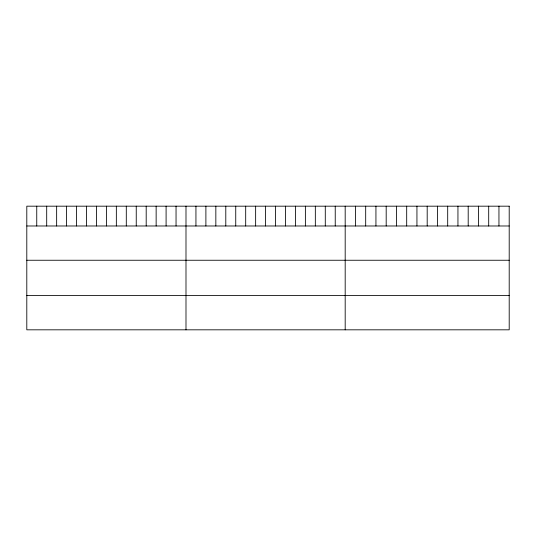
<?xml version="1.0" encoding="UTF-8"?>
<svg xmlns="http://www.w3.org/2000/svg" width="536" height="536" viewBox="0 0 536 536"><rect width="100%" height="100%" fill="white"/><g stroke="black" fill="none" stroke-linecap="round" stroke-linejoin="round"><path stroke-width="0.8" d="M26.8 225.984L509.2 225.984M26.8 260.248L509.2 260.248M26.8 295.557L509.2 295.557M498.949 206.179L498.949 225.984M488.698 206.179L488.698 225.984M478.447 206.179L478.447 225.984M468.196 206.179L468.196 225.984M457.945 206.179L457.945 225.984M447.694 206.179L447.694 225.984M437.443 206.179L437.443 225.984M427.192 206.179L427.192 225.984M416.941 206.179L416.941 225.984M406.69 206.179L406.69 225.984M396.439 206.179L396.439 225.984M386.188 206.179L386.188 225.984M375.937 206.179L375.937 225.984M365.686 206.179L365.686 225.984M355.435 206.179L355.435 225.984M345.184 206.179L345.184 329.821M335.235 206.179L335.235 225.984M325.285 206.179L325.285 225.984M315.336 206.179L315.336 225.984M305.386 206.179L305.386 225.984M295.437 206.179L295.437 225.984M285.487 206.179L285.487 225.984M275.538 206.179L275.538 225.984M265.588 206.179L265.588 225.984M255.639 206.179L255.639 225.984M245.689 206.179L245.689 225.984M235.74 206.179L235.74 225.984M225.79 206.179L225.79 225.984M215.84 206.179L215.84 225.984M205.891 206.179L205.891 225.984M195.941 206.179L195.941 225.984M185.992 206.179L185.992 329.821M176.043 206.179L176.043 225.984M166.093 206.179L166.093 225.984M156.144 206.179L156.144 225.984M146.194 206.179L146.194 225.984M136.245 206.179L136.245 225.984M126.295 206.179L126.295 225.984M116.346 206.179L116.346 225.984M106.396 206.179L106.396 225.984M96.447 206.179L96.447 225.984M86.497 206.179L86.497 225.984M76.547 206.179L76.547 225.984M66.598 206.179L66.598 225.984M56.648 206.179L56.648 225.984M46.699 206.179L46.699 225.984M36.75 206.179L36.75 225.984M509.2 206.179L26.8 206.179L26.8 329.821L509.2 329.821L509.2 206.179"/></g></svg>
